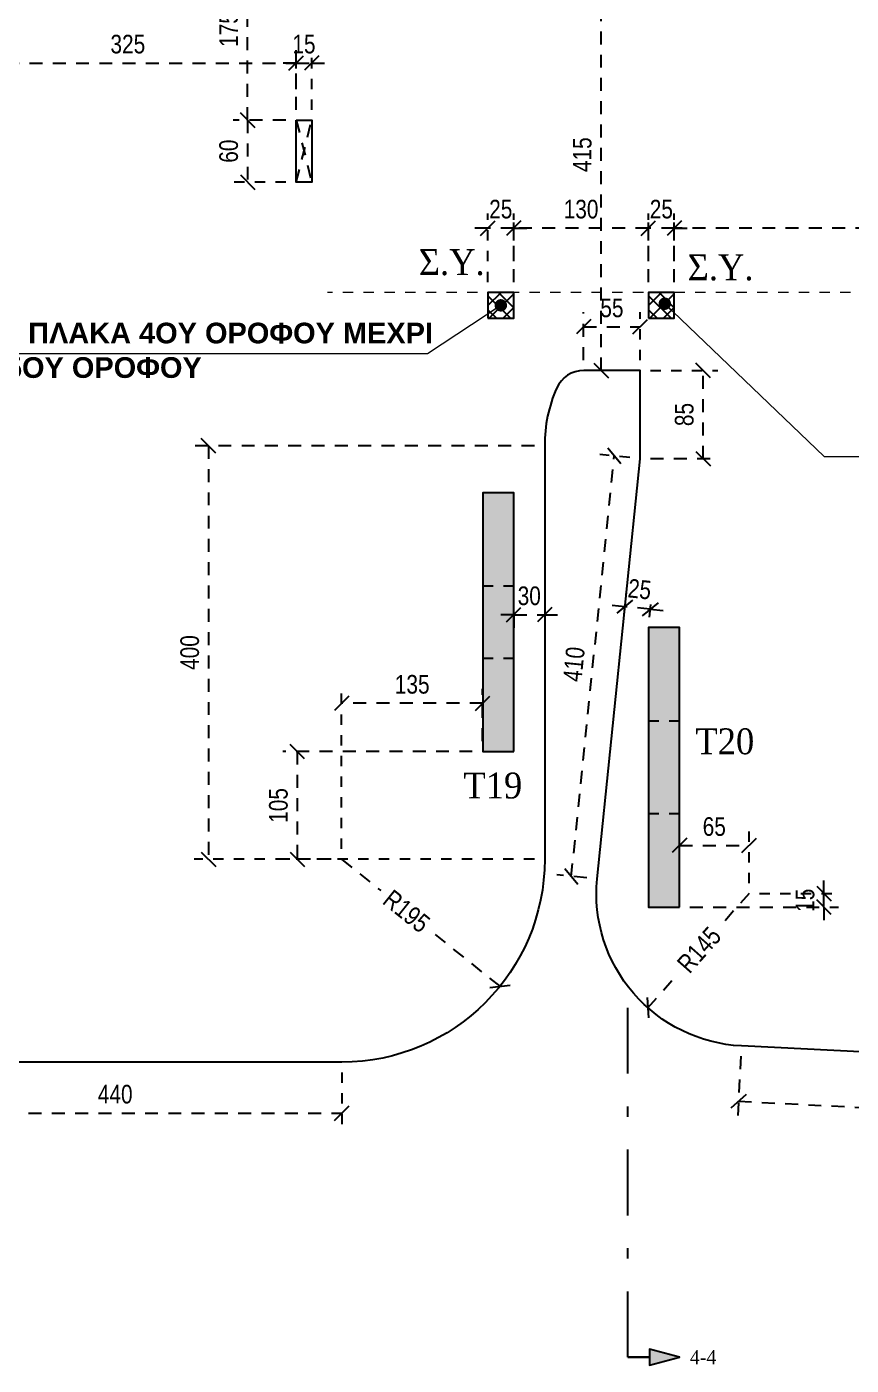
# Model space of a CAD drawing. Header units: millimetres. Extents: x -2171 to 1563, y -1758 to -1505.
# Drawn here: x 74.76 to 82.72, y -1616.16 to -1603.23 of the extents above; entities that cross this region are included whole.
import ezdxf
from ezdxf.enums import TextEntityAlignment as Align

# ---------------------------------------------------------------- set-up
doc = ezdxf.new("R2010")
doc.units = ezdxf.units.MM
doc.header["$PDMODE"] = 32
for name, pattern in [('DASHDOT', [25.4, 12.7, -6.35, 0, -6.35]), ('DASHED2', [0.375, 0.25, -0.125]), ('DOT', [0.025, 0, -0.025]), ('HIDDEN', [0.375, 0.25, -0.125]), ('HIDDEN2', [0.1875, 0.125, -0.0625])]:
    doc.linetypes.add(name, pattern=pattern)
doc.layers.get('Defpoints').update_dxf_attribs({"color": 6})
for name, color, linetype in [('-S_TEXT', 3, 'Continuous'), ('AM_5', 7, 'Continuous'), ('DIASTASEIS', 7, 'Continuous'), ('Fill_Col', 7, 'Continuous'), ('Fill_Col_1', 8, 'Continuous'), ('Geo_Col', 7, 'Continuous'), ('Geo_Lines', 7, 'Continuous'), ('Sect_Line_Symbol', 7, 'Continuous'), ('SY', 94, 'Continuous'), ('Text_Col_-1', 7, 'Continuous'), ('Text_Col_1', 7, 'Continuous')]:
    doc.layers.add(name, color=color, linetype=linetype)
doc.layers.add('A-ANNO-DIMS', color=1, linetype='Continuous', lineweight=9)
doc.styles.add('1-100', font='arial.ttf', dxfattribs={"width": 0.8})
doc.styles.add('ag', font='arial.ttf', dxfattribs={"height": 0.25})
doc.styles.add('S1TmsNwRmn11_b_934_161', font='times.ttf', dxfattribs={"width": 0.933629, "height": 0.001087})
doc.styles.add('S1TmsNwRmn1359_b_934_161', font='times.ttf', dxfattribs={"width": 0.933629, "height": 0.135937})
doc.styles.get("Standard").update_dxf_attribs({"font": 'tahoma.ttf'})
doc.dimstyles.new('CHRISTOFOROS', dxfattribs={"dimscale": 0.2, "dimtxt": 0.25, "dimasz": 0.6, "dimexe": 0, "dimexo": 0, "dimgap": 0, "dimtad": 0, "dimdec": 0, "dimlfac": 100, "dimzin": 0, "dimdsep": 46, "dimtxsty": 'ag', "dimblk": 'ARCHTICK', "dimcen": 0, "dimclrd": 256, "dimclre": 256, "dimclrt": 1, "dimaunit": 1, "dimadec": 0, "dimazin": 0, "dimtfac": 1, "dimtdec": 0, "dimtofl": 0, "dimtmove": 0, "dimatfit": 3, "dimfxl": 1, "dimtolj": 1, "dimtzin": 0, "dimlwd": -1, "dimlwe": -1, "dimarcsym": 0})
doc.dimstyles.new('Copy of 1-100', dxfattribs={"dimtxt": 0.18, "dimasz": 0.14, "dimexe": 0.14, "dimexo": 0.1, "dimgap": 0.09, "dimtad": 1, "dimdec": 0, "dimlfac": 100, "dimrnd": 5, "dimzin": 5, "dimdsep": 46, "dimtxsty": '1-100', "dimblk": 'OBLIQUE', "dimcen": 0.09, "dimclrd": 1, "dimclre": 1, "dimclrt": 2, "dimadec": 0, "dimazin": 0, "dimtfac": 1, "dimtdec": 0, "dimtix": 1, "dimtmove": 2, "dimatfit": 3, "dimfxl": 5, "dimfxlon": 1, "dimtolj": 1, "dimtzin": 5, "dimarcsym": 0})

# ---------------------------------------------------------------- blocks, each defined once
blk = doc.blocks.new('_Oblique')
at = {"color": 0, "linetype": 'ByBlock', "lineweight": -2}
blk.add_line((-0.5, -0.5), (0.5, 0.5), dxfattribs=at)
blk = doc.blocks.new('*D292')
at = {"layer": 'A-ANNO-DIMS', "color": 1, "linetype": 'HIDDEN', "lineweight": -2, "ltscale": 0.5, "transparency": 16777216}
blk.add_line((74.109, -1603.78), (74.109, -1603.439), dxfattribs=at)
at = {"layer": 'A-ANNO-DIMS', "color": 1, "linetype": 'HIDDEN2', "lineweight": -2, "ltscale": 0.5, "transparency": 16777216}
blk.add_line((77.359, -1604.03), (77.359, -1603.439), dxfattribs=at)
at = {"layer": 'A-ANNO-DIMS', "color": 1, "linetype": 'DASHED2', "lineweight": -2, "ltscale": 0.5, "transparency": 16777216}
blk.add_line((74.109, -1603.579), (77.359, -1603.579), dxfattribs=at)
at = {"layer": 'Defpoints', "color": 0, "ltscale": 0.5, "transparency": 16777216}
for p in [(77.359, -1603.579), (74.109, -1603.88), (77.359, -1604.13)]:
    blk.add_point(p, dxfattribs=at)
at = {"layer": 'A-ANNO-DIMS', "color": 1, "lineweight": -2, "ltscale": 0.5, "transparency": 16777216, "xscale": 0.14, "yscale": 0.14, "zscale": 0.14, "rotation": 180}
blk.add_blockref('_Oblique', (74.109, -1603.579), dxfattribs=at)
at = {"layer": 'A-ANNO-DIMS', "color": 1, "lineweight": -2, "ltscale": 0.5, "transparency": 16777216, "xscale": 0.14, "yscale": 0.14, "zscale": 0.14}
blk.add_blockref('_Oblique', (77.359, -1603.579), dxfattribs=at)
at = {"layer": 'A-ANNO-DIMS', "color": 2, "ltscale": 0.5, "transparency": 16777216, "insert": (75.734, -1603.397), "char_height": 0.18, "attachment_point": 5, "style": '1-100'}
blk.add_mtext('\\A1;325', dxfattribs=at)
blk = doc.blocks.new('*D293')
at = {"layer": 'A-ANNO-DIMS', "color": 1, "linetype": 'HIDDEN', "lineweight": -2, "ltscale": 0.5, "transparency": 16777216}
blk.add_line((77.359, -1604.03), (77.359, -1603.439), dxfattribs=at)
at = {"layer": 'A-ANNO-DIMS', "color": 1, "linetype": 'HIDDEN2', "lineweight": -2, "ltscale": 0.5, "transparency": 16777216}
blk.add_line((77.509, -1604.03), (77.509, -1603.439), dxfattribs=at)
at = {"layer": 'A-ANNO-DIMS', "color": 1, "linetype": 'DASHED2', "lineweight": -2, "ltscale": 0.5, "transparency": 16777216}
for p, q in [((77.359, -1603.579), (77.219, -1603.579)), ((77.359, -1603.579), (77.509, -1603.579)), ((77.509, -1603.579), (77.649, -1603.579))]:
    blk.add_line(p, q, dxfattribs=at)
at = {"layer": 'Defpoints', "color": 0, "ltscale": 0.5, "transparency": 16777216}
for p in [(77.509, -1603.579), (77.359, -1604.13), (77.509, -1604.13)]:
    blk.add_point(p, dxfattribs=at)
at = {"layer": 'A-ANNO-DIMS', "color": 1, "lineweight": -2, "ltscale": 0.5, "transparency": 16777216, "xscale": 0.14, "yscale": 0.14, "zscale": 0.14}
blk.add_blockref('_Oblique', (77.359, -1603.579), dxfattribs=at)
at = {"layer": 'A-ANNO-DIMS', "color": 1, "lineweight": -2, "ltscale": 0.5, "transparency": 16777216, "xscale": 0.14, "yscale": 0.14, "zscale": 0.14, "rotation": 180}
blk.add_blockref('_Oblique', (77.509, -1603.579), dxfattribs=at)
at = {"layer": 'A-ANNO-DIMS', "color": 2, "ltscale": 0.5, "transparency": 16777216, "insert": (77.434, -1603.397), "char_height": 0.18, "attachment_point": 5, "style": '1-100'}
blk.add_mtext('\\A1;15', dxfattribs=at)
blk = doc.blocks.new('*D286')
at = {"layer": 'A-ANNO-DIMS', "color": 1, "linetype": 'HIDDEN2', "lineweight": -2, "ltscale": 0.5, "transparency": 16777216}
blk.add_line((77.259, -1602.38), (76.75, -1602.38), dxfattribs=at)
at = {"layer": 'A-ANNO-DIMS', "color": 1, "linetype": 'DASHED2', "lineweight": -2, "ltscale": 0.5, "transparency": 16777216}
blk.add_line((76.89, -1604.13), (76.89, -1602.38), dxfattribs=at)
at = {"layer": 'A-ANNO-DIMS', "color": 1, "linetype": 'HIDDEN', "lineweight": -2, "ltscale": 0.5, "transparency": 16777216}
blk.add_line((77.259, -1604.13), (76.75, -1604.13), dxfattribs=at)
at = {"layer": 'Defpoints', "color": 0, "ltscale": 0.5, "transparency": 16777216}
for p in [(76.89, -1602.38), (77.359, -1602.38), (77.359, -1604.13)]:
    blk.add_point(p, dxfattribs=at)
at = {"layer": 'A-ANNO-DIMS', "color": 1, "lineweight": -2, "ltscale": 0.5, "transparency": 16777216, "xscale": 0.14, "yscale": 0.14, "zscale": 0.14}
for p, rotation in [((76.89, -1602.38), 90), ((76.89, -1604.13), 270)]:
    blk.add_blockref('_Oblique', p, dxfattribs=dict(at, rotation=rotation))
at = {"layer": 'A-ANNO-DIMS', "color": 2, "ltscale": 0.5, "transparency": 16777216, "insert": (76.708, -1603.255), "char_height": 0.18, "attachment_point": 5, "rotation": 90, "style": '1-100'}
blk.add_mtext('\\A1;175', dxfattribs=at)
blk = doc.blocks.new('*D294')
at = {"layer": 'A-ANNO-DIMS', "color": 1, "linetype": 'HIDDEN', "lineweight": -2, "ltscale": 0.5, "transparency": 16777216}
blk.add_line((77.259, -1604.13), (76.75, -1604.13), dxfattribs=at)
at = {"layer": 'A-ANNO-DIMS', "color": 1, "linetype": 'DASHED2', "lineweight": -2, "ltscale": 0.5, "transparency": 16777216}
blk.add_line((76.89, -1604.13), (76.89, -1604.73), dxfattribs=at)
at = {"layer": 'A-ANNO-DIMS', "color": 1, "linetype": 'HIDDEN2', "lineweight": -2, "ltscale": 0.5, "transparency": 16777216}
blk.add_line((77.259, -1604.73), (76.75, -1604.73), dxfattribs=at)
at = {"layer": 'Defpoints', "color": 0, "ltscale": 0.5, "transparency": 16777216}
for p in [(77.359, -1604.13), (76.89, -1604.73), (77.359, -1604.73)]:
    blk.add_point(p, dxfattribs=at)
at = {"layer": 'A-ANNO-DIMS', "color": 1, "lineweight": -2, "ltscale": 0.5, "transparency": 16777216, "xscale": 0.14, "yscale": 0.14, "zscale": 0.14}
for p, rotation in [((76.89, -1604.13), 90), ((76.89, -1604.73), 270)]:
    blk.add_blockref('_Oblique', p, dxfattribs=dict(at, rotation=rotation))
at = {"layer": 'A-ANNO-DIMS', "color": 2, "ltscale": 0.5, "transparency": 16777216, "insert": (76.708, -1604.43), "char_height": 0.18, "attachment_point": 5, "rotation": 90, "style": '1-100'}
blk.add_mtext('\\A1;60', dxfattribs=at)
blk = doc.blocks.new('*D664')
at = {"layer": 'Defpoints', "color": 0, "ltscale": 0.5, "transparency": 16777216}
for p in [(77.798, -1611.27), (79.327, -1612.497)]:
    blk.add_point(p, dxfattribs=at)
at = {"layer": 'DIASTASEIS', "color": 1, "linetype": 'DASHED2', "lineweight": -2, "ltscale": 0.5, "transparency": 16777216}
for p, q in [((77.798, -1611.27), (78.175, -1611.573)), ((79.327, -1612.497), (78.672, -1611.971))]:
    blk.add_line(p, q, dxfattribs=at)
at = {"layer": 'DIASTASEIS', "color": 1, "lineweight": -2, "ltscale": 0.5, "transparency": 16777216, "xscale": 0.14, "yscale": 0.14, "zscale": 0.14, "rotation": 321.2520783117799}
blk.add_blockref('_Oblique', (79.327, -1612.497), dxfattribs=at)
at = {"layer": 'DIASTASEIS', "color": 2, "ltscale": 0.5, "transparency": 16777216, "insert": (78.424, -1611.772), "char_height": 0.18, "attachment_point": 5, "rotation": 321.2521, "style": '1-100'}
blk.add_mtext('\\A1;R195', dxfattribs=at)
blk = doc.blocks.new('*D665')
at = {"layer": 'Defpoints', "color": 0, "ltscale": 0.5, "transparency": 16777216}
for p in [(81.731, -1611.601), (80.754, -1612.704)]:
    blk.add_point(p, dxfattribs=at)
at = {"layer": 'DIASTASEIS', "color": 1, "linetype": 'DASHED2', "lineweight": -2, "ltscale": 0.5, "transparency": 16777216}
for p, q in [((81.731, -1611.601), (81.46, -1611.907)), ((80.754, -1612.704), (81.038, -1612.384))]:
    blk.add_line(p, q, dxfattribs=at)
at = {"layer": 'DIASTASEIS', "color": 1, "lineweight": -2, "ltscale": 0.5, "transparency": 16777216, "xscale": 0.14, "yscale": 0.14, "zscale": 0.14, "rotation": 228.4718852250374}
blk.add_blockref('_Oblique', (80.754, -1612.704), dxfattribs=at)
at = {"layer": 'DIASTASEIS', "color": 2, "ltscale": 0.5, "transparency": 16777216, "insert": (81.249, -1612.145), "char_height": 0.18, "attachment_point": 5, "rotation": 48.4719, "style": '1-100'}
blk.add_mtext('\\A1;R145', dxfattribs=at)
blk = doc.blocks.new('*D672')
at = {"layer": 'Defpoints', "color": 0, "ltscale": 0.5, "transparency": 16777216}
for p in [(73.425, -1613.23), (77.8, -1613.23), (77.8, -1613.722)]:
    blk.add_point(p, dxfattribs=at)
at = {"layer": 'DIASTASEIS', "color": 1, "linetype": 'HIDDEN', "lineweight": -2, "ltscale": 0.5, "transparency": 16777216}
blk.add_line((73.425, -1613.33), (73.425, -1613.862), dxfattribs=at)
at = {"layer": 'DIASTASEIS', "color": 1, "linetype": 'HIDDEN2', "lineweight": -2, "ltscale": 0.5, "transparency": 16777216}
blk.add_line((77.8, -1613.33), (77.8, -1613.862), dxfattribs=at)
at = {"layer": 'DIASTASEIS', "color": 1, "linetype": 'DASHED2', "lineweight": -2, "ltscale": 0.5, "transparency": 16777216}
blk.add_line((73.425, -1613.722), (77.8, -1613.722), dxfattribs=at)
at = {"layer": 'DIASTASEIS', "color": 1, "lineweight": -2, "ltscale": 0.5, "transparency": 16777216, "xscale": 0.14, "yscale": 0.14, "zscale": 0.14}
for p, rotation in [((73.425, -1613.722), 180.0022952248399), ((77.8, -1613.722), 0.002295224839851371)]:
    blk.add_blockref('_Oblique', p, dxfattribs=dict(at, rotation=rotation))
at = {"layer": 'DIASTASEIS', "color": 2, "ltscale": 0.5, "transparency": 16777216, "insert": (75.612, -1613.54), "char_height": 0.18, "attachment_point": 5, "rotation": 0.0023, "style": '1-100'}
blk.add_mtext('\\A1;440', dxfattribs=at)
blk = doc.blocks.new('*D673')
at = {"layer": 'Defpoints', "color": 0, "ltscale": 0.5, "transparency": 16777216}
for p in [(81.656, -1613.073), (91.4, -1613.565), (91.373, -1614.099)]:
    blk.add_point(p, dxfattribs=at)
at = {"layer": 'DIASTASEIS', "color": 1, "linetype": 'HIDDEN', "lineweight": -2, "ltscale": 0.5, "transparency": 16777216}
blk.add_line((81.651, -1613.173), (81.622, -1613.746), dxfattribs=at)
at = {"layer": 'DIASTASEIS', "color": 1, "linetype": 'DASHED2', "lineweight": -2, "ltscale": 0.5, "transparency": 16777216}
blk.add_line((81.629, -1613.607), (91.373, -1614.099), dxfattribs=at)
at = {"layer": 'DIASTASEIS', "color": 1, "linetype": 'HIDDEN2', "lineweight": -2, "ltscale": 0.5, "transparency": 16777216}
blk.add_line((91.395, -1613.665), (91.366, -1614.239), dxfattribs=at)
at = {"layer": 'DIASTASEIS', "color": 1, "lineweight": -2, "ltscale": 0.5, "transparency": 16777216, "xscale": 0.14, "yscale": 0.14, "zscale": 0.14}
for p, rotation in [((81.629, -1613.607), 177.1075869224577), ((91.373, -1614.099), 357.1075869224577)]:
    blk.add_blockref('_Oblique', p, dxfattribs=dict(at, rotation=rotation))
at = {"layer": 'DIASTASEIS', "color": 2, "ltscale": 0.5, "transparency": 16777216, "insert": (86.51, -1613.671), "char_height": 0.18, "attachment_point": 5, "rotation": 357.1076, "style": '1-100'}
blk.add_mtext('\\A1;975', dxfattribs=at)
blk = doc.blocks.new('*D688')
at = {"layer": 'Defpoints', "color": 0, "ltscale": 0.5, "transparency": 16777216}
for p in [(81.731, -1611.136), (81.731, -1611.601), (81.059, -1611.732)]:
    blk.add_point(p, dxfattribs=at)
at = {"layer": 'DIASTASEIS', "color": 1, "linetype": 'HIDDEN', "lineweight": -2, "ltscale": 0.5, "transparency": 16777216}
blk.add_line((81.059, -1611.632), (81.059, -1610.996), dxfattribs=at)
at = {"layer": 'DIASTASEIS', "color": 1, "linetype": 'HIDDEN2', "lineweight": -2, "ltscale": 0.5, "transparency": 16777216}
blk.add_line((81.731, -1611.501), (81.731, -1610.996), dxfattribs=at)
at = {"layer": 'DIASTASEIS', "color": 1, "linetype": 'DASHED2', "lineweight": -2, "ltscale": 0.5, "transparency": 16777216}
blk.add_line((81.059, -1611.136), (81.731, -1611.136), dxfattribs=at)
at = {"layer": 'DIASTASEIS', "color": 1, "lineweight": -2, "ltscale": 0.5, "transparency": 16777216, "xscale": 0.14, "yscale": 0.14, "zscale": 0.14, "rotation": 180}
blk.add_blockref('_Oblique', (81.059, -1611.136), dxfattribs=at)
at = {"layer": 'DIASTASEIS', "color": 1, "lineweight": -2, "ltscale": 0.5, "transparency": 16777216, "xscale": 0.14, "yscale": 0.14, "zscale": 0.14}
blk.add_blockref('_Oblique', (81.731, -1611.136), dxfattribs=at)
at = {"layer": 'DIASTASEIS', "color": 2, "ltscale": 0.5, "transparency": 16777216, "insert": (81.395, -1610.955), "char_height": 0.18, "attachment_point": 5, "style": '1-100'}
blk.add_mtext('\\A1;65', dxfattribs=at)
blk = doc.blocks.new('*D689')
at = {"layer": 'Defpoints', "color": 0, "ltscale": 0.5, "transparency": 16777216}
for p in [(81.731, -1611.601), (82.454, -1611.601), (81.059, -1611.732)]:
    blk.add_point(p, dxfattribs=at)
at = {"layer": 'DIASTASEIS', "color": 1, "linetype": 'DASHED2', "lineweight": -2, "ltscale": 0.5, "transparency": 16777216}
for p, q in [((82.454, -1611.601), (82.454, -1611.461)), ((82.454, -1611.732), (82.454, -1611.601)), ((82.454, -1611.732), (82.454, -1611.872))]:
    blk.add_line(p, q, dxfattribs=at)
at = {"layer": 'DIASTASEIS', "color": 1, "linetype": 'HIDDEN2', "lineweight": -2, "ltscale": 0.5, "transparency": 16777216}
blk.add_line((81.831, -1611.601), (82.594, -1611.601), dxfattribs=at)
at = {"layer": 'DIASTASEIS', "color": 1, "linetype": 'HIDDEN', "lineweight": -2, "ltscale": 0.5, "transparency": 16777216}
blk.add_line((81.159, -1611.732), (82.594, -1611.732), dxfattribs=at)
at = {"layer": 'DIASTASEIS', "color": 1, "lineweight": -2, "ltscale": 0.5, "transparency": 16777216, "xscale": 0.14, "yscale": 0.14, "zscale": 0.14}
for p, rotation in [((82.454, -1611.601), 270), ((82.454, -1611.732), 90)]:
    blk.add_blockref('_Oblique', p, dxfattribs=dict(at, rotation=rotation))
at = {"layer": 'DIASTASEIS', "color": 2, "ltscale": 0.5, "transparency": 16777216, "insert": (82.272, -1611.666), "char_height": 0.18, "attachment_point": 5, "rotation": 90, "style": '1-100'}
blk.add_mtext('\\A1;15', dxfattribs=at)
blk = doc.blocks.new('*D690')
at = {"layer": 'Defpoints', "color": 0, "ltscale": 0.5, "transparency": 16777216}
for p in [(77.798, -1609.763), (79.159, -1610.23), (77.798, -1611.27)]:
    blk.add_point(p, dxfattribs=at)
at = {"layer": 'DIASTASEIS', "color": 1, "linetype": 'HIDDEN2', "lineweight": -2, "ltscale": 0.5, "transparency": 16777216}
blk.add_line((77.798, -1611.17), (77.798, -1609.623), dxfattribs=at)
at = {"layer": 'DIASTASEIS', "color": 1, "linetype": 'HIDDEN', "lineweight": -2, "ltscale": 0.5, "transparency": 16777216}
blk.add_line((79.159, -1610.13), (79.159, -1609.623), dxfattribs=at)
at = {"layer": 'DIASTASEIS', "color": 1, "linetype": 'DASHED2', "lineweight": -2, "ltscale": 0.5, "transparency": 16777216}
blk.add_line((79.159, -1609.763), (77.798, -1609.763), dxfattribs=at)
at = {"layer": 'DIASTASEIS', "color": 1, "lineweight": -2, "ltscale": 0.5, "transparency": 16777216, "xscale": 0.14, "yscale": 0.14, "zscale": 0.14, "rotation": 180}
blk.add_blockref('_Oblique', (77.798, -1609.763), dxfattribs=at)
at = {"layer": 'DIASTASEIS', "color": 1, "lineweight": -2, "ltscale": 0.5, "transparency": 16777216, "xscale": 0.14, "yscale": 0.14, "zscale": 0.14}
blk.add_blockref('_Oblique', (79.159, -1609.763), dxfattribs=at)
at = {"layer": 'DIASTASEIS', "color": 2, "ltscale": 0.5, "transparency": 16777216, "insert": (78.479, -1609.581), "char_height": 0.18, "attachment_point": 5, "style": '1-100'}
blk.add_mtext('\\A1;135', dxfattribs=at)
blk = doc.blocks.new('*D691')
at = {"layer": 'Defpoints', "color": 0, "ltscale": 0.5, "transparency": 16777216}
for p in [(79.159, -1610.23), (77.37, -1611.27), (77.798, -1611.27)]:
    blk.add_point(p, dxfattribs=at)
at = {"layer": 'DIASTASEIS', "color": 1, "linetype": 'HIDDEN', "lineweight": -2, "ltscale": 0.5, "transparency": 16777216}
blk.add_line((79.059, -1610.23), (77.23, -1610.23), dxfattribs=at)
at = {"layer": 'DIASTASEIS', "color": 1, "linetype": 'DASHED2', "lineweight": -2, "ltscale": 0.5, "transparency": 16777216}
blk.add_line((77.37, -1610.23), (77.37, -1611.27), dxfattribs=at)
at = {"layer": 'DIASTASEIS', "color": 1, "linetype": 'HIDDEN2', "lineweight": -2, "ltscale": 0.5, "transparency": 16777216}
blk.add_line((77.698, -1611.27), (77.23, -1611.27), dxfattribs=at)
at = {"layer": 'DIASTASEIS', "color": 1, "lineweight": -2, "ltscale": 0.5, "transparency": 16777216, "xscale": 0.14, "yscale": 0.14, "zscale": 0.14}
for p, rotation in [((77.37, -1610.23), 90), ((77.37, -1611.27), 270)]:
    blk.add_blockref('_Oblique', p, dxfattribs=dict(at, rotation=rotation))
at = {"layer": 'DIASTASEIS', "color": 2, "ltscale": 0.5, "transparency": 16777216, "insert": (77.188, -1610.75), "char_height": 0.18, "attachment_point": 5, "rotation": 90, "style": '1-100'}
blk.add_mtext('\\A1;105', dxfattribs=at)
blk = doc.blocks.new('*D710')
at = {"layer": 'Defpoints', "color": 0, "ltscale": 0.5, "transparency": 16777216}
for p in [(79.459, -1608.885), (79.758, -1608.885), (79.758, -1608.908)]:
    blk.add_point(p, dxfattribs=at)
at = {"layer": 'DIASTASEIS', "color": 1, "linetype": 'DASHED2', "lineweight": -2, "ltscale": 0.5, "transparency": 16777216}
for p, q in [((79.459, -1608.908), (79.319, -1608.908)), ((79.459, -1608.908), (79.758, -1608.908)), ((79.758, -1608.908), (79.898, -1608.908))]:
    blk.add_line(p, q, dxfattribs=at)
at = {"layer": 'DIASTASEIS', "color": 1, "linetype": 'HIDDEN', "lineweight": -2, "ltscale": 0.5, "transparency": 16777216}
blk.add_line((79.459, -1608.908), (79.459, -1609.048), dxfattribs=at)
at = {"layer": 'DIASTASEIS', "color": 1, "linetype": 'HIDDEN2', "lineweight": -2, "ltscale": 0.5, "transparency": 16777216}
blk.add_line((79.758, -1608.908), (79.758, -1609.048), dxfattribs=at)
at = {"layer": 'DIASTASEIS', "color": 1, "lineweight": -2, "ltscale": 0.5, "transparency": 16777216, "xscale": 0.14, "yscale": 0.14, "zscale": 0.14}
blk.add_blockref('_Oblique', (79.459, -1608.908), dxfattribs=at)
at = {"layer": 'DIASTASEIS', "color": 1, "lineweight": -2, "ltscale": 0.5, "transparency": 16777216, "xscale": 0.14, "yscale": 0.14, "zscale": 0.14, "rotation": 180}
blk.add_blockref('_Oblique', (79.758, -1608.908), dxfattribs=at)
at = {"layer": 'DIASTASEIS', "color": 2, "ltscale": 0.5, "transparency": 16777216, "insert": (79.609, -1608.726), "char_height": 0.18, "attachment_point": 5, "style": '1-100'}
blk.add_mtext('\\A1;30', dxfattribs=at)
blk = doc.blocks.new('*D711')
at = {"layer": 'Defpoints', "color": 0, "ltscale": 0.5, "transparency": 16777216}
for p in [(80.533, -1608.83), (80.515, -1609.007), (80.759, -1609.032)]:
    blk.add_point(p, dxfattribs=at)
at = {"layer": 'DIASTASEIS', "color": 1, "linetype": 'HIDDEN2', "lineweight": -2, "ltscale": 0.5, "transparency": 16777216}
blk.add_line((80.525, -1608.907), (80.547, -1608.691), dxfattribs=at)
at = {"layer": 'DIASTASEIS', "color": 1, "linetype": 'HIDDEN', "lineweight": -2, "ltscale": 0.5, "transparency": 16777216}
blk.add_line((80.769, -1608.932), (80.792, -1608.716), dxfattribs=at)
at = {"layer": 'DIASTASEIS', "color": 1, "linetype": 'DASHED2', "lineweight": -2, "ltscale": 0.5, "transparency": 16777216}
for p, q in [((80.533, -1608.83), (80.394, -1608.816)), ((80.777, -1608.855), (80.533, -1608.83)), ((80.777, -1608.855), (80.917, -1608.87))]:
    blk.add_line(p, q, dxfattribs=at)
at = {"layer": 'DIASTASEIS', "color": 1, "lineweight": -2, "ltscale": 0.5, "transparency": 16777216, "xscale": 0.14, "yscale": 0.14, "zscale": 0.14}
for p, rotation in [((80.533, -1608.83), 354.1568265141642), ((80.777, -1608.855), 174.1568265141642)]:
    blk.add_blockref('_Oblique', p, dxfattribs=dict(at, rotation=rotation))
at = {"layer": 'DIASTASEIS', "color": 2, "ltscale": 0.5, "transparency": 16777216, "insert": (80.674, -1608.662), "char_height": 0.18, "attachment_point": 5, "rotation": 354.1568, "style": '1-100'}
blk.add_mtext('\\A1;25', dxfattribs=at)
blk = doc.blocks.new('*D712')
at = {"layer": 'Defpoints', "color": 0, "ltscale": 0.5, "transparency": 16777216}
for p in [(80.43, -1607.375), (80.679, -1607.4), (80.264, -1611.461)]:
    blk.add_point(p, dxfattribs=at)
at = {"layer": 'DIASTASEIS', "color": 1, "linetype": 'DASHED2', "lineweight": -2, "ltscale": 0.5, "transparency": 16777216}
blk.add_line((80.015, -1611.435), (80.43, -1607.375), dxfattribs=at)
at = {"layer": 'DIASTASEIS', "color": 1, "linetype": 'HIDDEN2', "lineweight": -2, "ltscale": 0.5, "transparency": 16777216}
blk.add_line((80.58, -1607.39), (80.291, -1607.361), dxfattribs=at)
at = {"layer": 'DIASTASEIS', "color": 1, "linetype": 'HIDDEN', "lineweight": -2, "ltscale": 0.5, "transparency": 16777216}
blk.add_line((80.164, -1611.45), (79.875, -1611.421), dxfattribs=at)
at = {"layer": 'DIASTASEIS', "color": 1, "lineweight": -2, "ltscale": 0.5, "transparency": 16777216, "xscale": 0.14, "yscale": 0.14, "zscale": 0.14}
for p, rotation in [((80.43, -1607.375), 84.15682651416702), ((80.015, -1611.435), 264.156826514167)]:
    blk.add_blockref('_Oblique', p, dxfattribs=dict(at, rotation=rotation))
at = {"layer": 'DIASTASEIS', "color": 2, "ltscale": 0.5, "transparency": 16777216, "insert": (80.041, -1609.386), "char_height": 0.18, "attachment_point": 5, "rotation": 84.1568, "style": '1-100'}
blk.add_mtext('\\A1;410', dxfattribs=at)
blk = doc.blocks.new('*D713')
at = {"layer": 'Defpoints', "color": 0, "ltscale": 0.5, "transparency": 16777216}
for p in [(80.679, -1606.548), (81.288, -1606.548), (80.679, -1607.4)]:
    blk.add_point(p, dxfattribs=at)
at = {"layer": 'DIASTASEIS', "color": 1, "linetype": 'HIDDEN2', "lineweight": -2, "ltscale": 0.5, "transparency": 16777216}
blk.add_line((80.779, -1606.548), (81.428, -1606.548), dxfattribs=at)
at = {"layer": 'DIASTASEIS', "color": 1, "linetype": 'DASHED2', "lineweight": -2, "ltscale": 0.5, "transparency": 16777216}
blk.add_line((81.288, -1607.4), (81.288, -1606.548), dxfattribs=at)
at = {"layer": 'DIASTASEIS', "color": 1, "linetype": 'HIDDEN', "lineweight": -2, "ltscale": 0.5, "transparency": 16777216}
blk.add_line((80.779, -1607.4), (81.428, -1607.4), dxfattribs=at)
at = {"layer": 'DIASTASEIS', "color": 1, "lineweight": -2, "ltscale": 0.5, "transparency": 16777216, "xscale": 0.14, "yscale": 0.14, "zscale": 0.14}
for p, rotation in [((81.288, -1606.548), 90), ((81.288, -1607.4), 270)]:
    blk.add_blockref('_Oblique', p, dxfattribs=dict(at, rotation=rotation))
at = {"layer": 'DIASTASEIS', "color": 2, "ltscale": 0.5, "transparency": 16777216, "insert": (81.106, -1606.974), "char_height": 0.18, "attachment_point": 5, "rotation": 90, "style": '1-100'}
blk.add_mtext('\\A1;85', dxfattribs=at)
blk = doc.blocks.new('*D714')
at = {"layer": 'Defpoints', "color": 0, "ltscale": 0.5, "transparency": 16777216}
for p in [(80.679, -1606.126), (80.134, -1606.548), (80.679, -1606.548)]:
    blk.add_point(p, dxfattribs=at)
at = {"layer": 'DIASTASEIS', "color": 1, "linetype": 'HIDDEN', "lineweight": -2, "ltscale": 0.5, "transparency": 16777216}
blk.add_line((80.134, -1606.448), (80.134, -1605.986), dxfattribs=at)
at = {"layer": 'DIASTASEIS', "color": 1, "linetype": 'HIDDEN2', "lineweight": -2, "ltscale": 0.5, "transparency": 16777216}
blk.add_line((80.679, -1606.448), (80.679, -1605.986), dxfattribs=at)
at = {"layer": 'DIASTASEIS', "color": 1, "linetype": 'DASHED2', "lineweight": -2, "ltscale": 0.5, "transparency": 16777216}
blk.add_line((80.134, -1606.126), (80.679, -1606.126), dxfattribs=at)
at = {"layer": 'DIASTASEIS', "color": 1, "lineweight": -2, "ltscale": 0.5, "transparency": 16777216, "xscale": 0.14, "yscale": 0.14, "zscale": 0.14, "rotation": 180}
blk.add_blockref('_Oblique', (80.134, -1606.126), dxfattribs=at)
at = {"layer": 'DIASTASEIS', "color": 1, "lineweight": -2, "ltscale": 0.5, "transparency": 16777216, "xscale": 0.14, "yscale": 0.14, "zscale": 0.14}
blk.add_blockref('_Oblique', (80.679, -1606.126), dxfattribs=at)
at = {"layer": 'DIASTASEIS', "color": 2, "ltscale": 0.5, "transparency": 16777216, "insert": (80.407, -1605.945), "char_height": 0.18, "attachment_point": 5, "style": '1-100'}
blk.add_mtext('\\A1;55', dxfattribs=at)
blk = doc.blocks.new('*D715')
at = {"layer": 'Defpoints', "color": 0, "ltscale": 0.5, "transparency": 16777216}
for p in [(79.758, -1607.276), (76.513, -1611.27), (79.758, -1611.27)]:
    blk.add_point(p, dxfattribs=at)
at = {"layer": 'DIASTASEIS', "color": 1, "linetype": 'HIDDEN', "lineweight": -2, "ltscale": 0.5, "transparency": 16777216}
blk.add_line((79.658, -1607.276), (76.373, -1607.276), dxfattribs=at)
at = {"layer": 'DIASTASEIS', "color": 1, "linetype": 'DASHED2', "lineweight": -2, "ltscale": 0.5, "transparency": 16777216}
blk.add_line((76.513, -1607.276), (76.513, -1611.27), dxfattribs=at)
at = {"layer": 'DIASTASEIS', "color": 1, "linetype": 'HIDDEN2', "lineweight": -2, "ltscale": 0.5, "transparency": 16777216}
blk.add_line((79.658, -1611.27), (76.373, -1611.27), dxfattribs=at)
at = {"layer": 'DIASTASEIS', "color": 1, "lineweight": -2, "ltscale": 0.5, "transparency": 16777216, "xscale": 0.14, "yscale": 0.14, "zscale": 0.14}
for p, rotation in [((76.513, -1607.276), 90), ((76.513, -1611.27), 270)]:
    blk.add_blockref('_Oblique', p, dxfattribs=dict(at, rotation=rotation))
at = {"layer": 'DIASTASEIS', "color": 2, "ltscale": 0.5, "transparency": 16777216, "insert": (76.332, -1609.273), "char_height": 0.18, "attachment_point": 5, "rotation": 90, "style": '1-100'}
blk.add_mtext('\\A1;400', dxfattribs=at)
blk = doc.blocks.new('*D723')
at = {"layer": 'Defpoints', "color": 0, "ltscale": 0.5, "transparency": 16777216}
for p in [(80.303, -1602.38), (80.407, -1602.38), (80.407, -1606.548)]:
    blk.add_point(p, dxfattribs=at)
at = {"layer": 'DIASTASEIS', "color": 1, "linetype": 'HIDDEN2', "lineweight": -2, "ltscale": 0.5, "transparency": 16777216}
blk.add_line((80.307, -1602.38), (80.163, -1602.38), dxfattribs=at)
at = {"layer": 'DIASTASEIS', "color": 1, "linetype": 'DASHED2', "lineweight": -2, "ltscale": 0.5, "transparency": 16777216}
blk.add_line((80.303, -1606.548), (80.303, -1602.38), dxfattribs=at)
at = {"layer": 'DIASTASEIS', "color": 1, "linetype": 'HIDDEN', "lineweight": -2, "ltscale": 0.5, "transparency": 16777216}
blk.add_line((80.307, -1606.548), (80.163, -1606.548), dxfattribs=at)
at = {"layer": 'DIASTASEIS', "color": 1, "lineweight": -2, "ltscale": 0.5, "transparency": 16777216, "xscale": 0.14, "yscale": 0.14, "zscale": 0.14}
for p, rotation in [((80.303, -1602.38), 90), ((80.303, -1606.548), 270)]:
    blk.add_blockref('_Oblique', p, dxfattribs=dict(at, rotation=rotation))
at = {"layer": 'DIASTASEIS', "color": 2, "ltscale": 0.5, "transparency": 16777216, "insert": (80.121, -1604.464), "char_height": 0.18, "attachment_point": 5, "rotation": 90, "style": '1-100'}
blk.add_mtext('\\A1;415', dxfattribs=at)
blk = doc.blocks.new('_ArchTick')
at = {"color": 0, "linetype": 'ByBlock', "const_width": 0.15}
blk.add_lwpolyline([(-0.5, -0.5), (0.5, 0.5)], dxfattribs=at)
blk = doc.blocks.new('*D1506')
at = {"layer": 'AM_5', "color": 1, "linetype": 'HIDDEN2', "lineweight": -2, "ltscale": 0.5, "transparency": 16777216}
blk.add_line((81.009, -1605.694), (81.009, -1605.033), dxfattribs=at)
at = {"layer": 'AM_5', "color": 1, "linetype": 'HIDDEN', "lineweight": -2, "ltscale": 0.5, "transparency": 16777216}
blk.add_line((88.509, -1605.694), (88.509, -1605.033), dxfattribs=at)
at = {"layer": 'AM_5', "color": 1, "linetype": 'DASHED2', "lineweight": -2, "ltscale": 0.5, "transparency": 16777216}
blk.add_line((88.509, -1605.173), (81.009, -1605.173), dxfattribs=at)
at = {"layer": 'Defpoints', "color": 0, "ltscale": 0.5, "transparency": 16777216}
for p in [(81.009, -1605.173), (81.009, -1605.794), (88.509, -1605.794)]:
    blk.add_point(p, dxfattribs=at)
at = {"layer": 'AM_5', "color": 1, "lineweight": -2, "ltscale": 0.5, "transparency": 16777216, "xscale": 0.14, "yscale": 0.14, "zscale": 0.14, "rotation": 180}
blk.add_blockref('_Oblique', (81.009, -1605.173), dxfattribs=at)
at = {"layer": 'AM_5', "color": 1, "lineweight": -2, "ltscale": 0.5, "transparency": 16777216, "xscale": 0.14, "yscale": 0.14, "zscale": 0.14}
blk.add_blockref('_Oblique', (88.509, -1605.173), dxfattribs=at)
at = {"layer": 'AM_5', "color": 2, "ltscale": 0.5, "transparency": 16777216, "insert": (84.759, -1604.991), "char_height": 0.18, "attachment_point": 5, "style": '1-100'}
blk.add_mtext('\\A1;750', dxfattribs=at)
blk = doc.blocks.new('*D1503')
at = {"layer": 'AM_5', "color": 1, "linetype": 'HIDDEN2', "lineweight": -2, "ltscale": 0.5, "transparency": 16777216}
blk.add_line((80.759, -1605.694), (80.759, -1605.033), dxfattribs=at)
at = {"layer": 'AM_5', "color": 1, "linetype": 'HIDDEN', "lineweight": -2, "ltscale": 0.5, "transparency": 16777216}
blk.add_line((81.009, -1605.694), (81.009, -1605.033), dxfattribs=at)
at = {"layer": 'AM_5', "color": 1, "linetype": 'DASHED2', "lineweight": -2, "ltscale": 0.5, "transparency": 16777216}
for p, q in [((80.759, -1605.173), (80.619, -1605.173)), ((81.009, -1605.173), (80.759, -1605.173)), ((81.009, -1605.173), (81.149, -1605.173))]:
    blk.add_line(p, q, dxfattribs=at)
at = {"layer": 'Defpoints', "color": 0, "ltscale": 0.5, "transparency": 16777216}
for p in [(80.759, -1605.173), (80.759, -1605.794), (81.009, -1605.794)]:
    blk.add_point(p, dxfattribs=at)
at = {"layer": 'AM_5', "color": 1, "lineweight": -2, "ltscale": 0.5, "transparency": 16777216, "xscale": 0.14, "yscale": 0.14, "zscale": 0.14}
blk.add_blockref('_Oblique', (80.759, -1605.173), dxfattribs=at)
at = {"layer": 'AM_5', "color": 1, "lineweight": -2, "ltscale": 0.5, "transparency": 16777216, "xscale": 0.14, "yscale": 0.14, "zscale": 0.14, "rotation": 180}
blk.add_blockref('_Oblique', (81.009, -1605.173), dxfattribs=at)
at = {"layer": 'AM_5', "color": 2, "ltscale": 0.5, "transparency": 16777216, "insert": (80.884, -1604.991), "char_height": 0.18, "attachment_point": 5, "style": '1-100'}
blk.add_mtext('\\A1;25', dxfattribs=at)
blk = doc.blocks.new('*D1504')
at = {"layer": 'AM_5', "color": 1, "linetype": 'HIDDEN2', "lineweight": -2, "ltscale": 0.5, "transparency": 16777216}
blk.add_line((79.459, -1605.694), (79.459, -1605.033), dxfattribs=at)
at = {"layer": 'AM_5', "color": 1, "linetype": 'HIDDEN', "lineweight": -2, "ltscale": 0.5, "transparency": 16777216}
blk.add_line((80.759, -1605.694), (80.759, -1605.033), dxfattribs=at)
at = {"layer": 'AM_5', "color": 1, "linetype": 'DASHED2', "lineweight": -2, "ltscale": 0.5, "transparency": 16777216}
blk.add_line((80.759, -1605.173), (79.459, -1605.173), dxfattribs=at)
at = {"layer": 'Defpoints', "color": 0, "ltscale": 0.5, "transparency": 16777216}
for p in [(79.459, -1605.173), (79.459, -1605.794), (80.759, -1605.794)]:
    blk.add_point(p, dxfattribs=at)
at = {"layer": 'AM_5', "color": 1, "lineweight": -2, "ltscale": 0.5, "transparency": 16777216, "xscale": 0.14, "yscale": 0.14, "zscale": 0.14, "rotation": 180}
blk.add_blockref('_Oblique', (79.459, -1605.173), dxfattribs=at)
at = {"layer": 'AM_5', "color": 1, "lineweight": -2, "ltscale": 0.5, "transparency": 16777216, "xscale": 0.14, "yscale": 0.14, "zscale": 0.14}
blk.add_blockref('_Oblique', (80.759, -1605.173), dxfattribs=at)
at = {"layer": 'AM_5', "color": 2, "ltscale": 0.5, "transparency": 16777216, "insert": (80.109, -1604.991), "char_height": 0.18, "attachment_point": 5, "style": '1-100'}
blk.add_mtext('\\A1;130', dxfattribs=at)
blk = doc.blocks.new('*D1507')
at = {"layer": 'AM_5', "color": 1, "linetype": 'HIDDEN2', "lineweight": -2, "ltscale": 0.5, "transparency": 16777216}
blk.add_line((79.209, -1605.694), (79.209, -1605.033), dxfattribs=at)
at = {"layer": 'AM_5', "color": 1, "linetype": 'HIDDEN', "lineweight": -2, "ltscale": 0.5, "transparency": 16777216}
blk.add_line((79.459, -1605.694), (79.459, -1605.033), dxfattribs=at)
at = {"layer": 'AM_5', "color": 1, "linetype": 'DASHED2', "lineweight": -2, "ltscale": 0.5, "transparency": 16777216}
for p, q in [((79.209, -1605.173), (79.069, -1605.173)), ((79.459, -1605.173), (79.209, -1605.173)), ((79.459, -1605.173), (79.599, -1605.173))]:
    blk.add_line(p, q, dxfattribs=at)
at = {"layer": 'Defpoints', "color": 0, "ltscale": 0.5, "transparency": 16777216}
for p in [(79.209, -1605.173), (79.209, -1605.794), (79.459, -1605.794)]:
    blk.add_point(p, dxfattribs=at)
at = {"layer": 'AM_5', "color": 1, "lineweight": -2, "ltscale": 0.5, "transparency": 16777216, "xscale": 0.14, "yscale": 0.14, "zscale": 0.14}
blk.add_blockref('_Oblique', (79.209, -1605.173), dxfattribs=at)
at = {"layer": 'AM_5', "color": 1, "lineweight": -2, "ltscale": 0.5, "transparency": 16777216, "xscale": 0.14, "yscale": 0.14, "zscale": 0.14, "rotation": 180}
blk.add_blockref('_Oblique', (79.459, -1605.173), dxfattribs=at)
at = {"layer": 'AM_5', "color": 2, "ltscale": 0.5, "transparency": 16777216, "insert": (79.334, -1604.991), "char_height": 0.18, "attachment_point": 5, "style": '1-100'}
blk.add_mtext('\\A1;25', dxfattribs=at)

msp = doc.modelspace()

# ---------------------------------------------------------------- hatches: boundary and pattern name
at = {"layer": 'Fill_Col'}
for points in [[(79.4594, -1610.2297), (79.4594, -1607.7297), (79.1594, -1607.7297), (79.1594, -1610.2297)], [(81.0593, -1611.7317), (81.0593, -1609.0317), (80.7593, -1609.0317), (80.7593, -1611.7317)]]:
    msp.add_hatch(color=252, dxfattribs=at).paths.add_polyline_path(points)
at = {"layer": 'Fill_Col_1', "linetype": 'Continuous', "ltscale": 0.5, "transparency": 33554687}
h = msp.add_hatch(dxfattribs=at)
h.set_pattern_fill('ANSI37', color=253, scale=0.03)
h.set_pattern_definition([(45, (2202.79579, 324.0951), (-0.067351921, 0.067351921), []), (135, (2202.79579, 324.0951), (-0.067351921, -0.067351921), [])])
h.paths.add_polyline_path([(79.2094, -1606.0443), (79.4594, -1606.0443), (79.4594, -1605.7943), (79.2094, -1605.7943)])
h = msp.add_hatch(dxfattribs=at)
h.set_pattern_fill('ANSI37', color=253, scale=0.03)
h.set_pattern_definition([(45, (2204.34578, 324.0951), (-0.067351921, 0.067351921), []), (135, (2204.34578, 324.0951), (-0.067351921, -0.067351921), [])])
h.paths.add_polyline_path([(80.7593, -1606.0443), (81.0094, -1606.0443), (81.0094, -1605.7943), (80.7593, -1605.7943)])
at = {"layer": 'Sect_Line_Symbol'}
msp.add_hatch(color=2, dxfattribs=at).paths.add_polyline_path([(80.5593, -1616.0797), (80.7696, -1616.0797), (80.7696, -1616.1573), (81.0593, -1616.0797), (80.7696, -1616.002), (80.7696, -1616.0797)])

# ---------------------------------------------------------------- linework, layer by layer
at = {"color": 2, "linetype": 'HIDDEN', "ltscale": 0.5}
for p, q in [((77.3594, -1604.1297), (77.5094, -1604.7299)), ((77.3594, -1604.7299), (77.5094, -1604.1297))]:
    msp.add_line(p, q, dxfattribs=at)
at = {"layer": 'A-ANNO-DIMS', "linetype": 'DOT', "ltscale": 3}
msp.add_line((92.1102, -1605.7938), (77.6614, -1605.7938), dxfattribs=at)
at = {"layer": 'Geo_Col', "color": 94}
for points in [[(79.4594, -1610.2297), (79.4594, -1607.7297), (79.1594, -1607.7297), (79.1594, -1610.2297)], [(81.0593, -1611.7317), (81.0593, -1609.0317), (80.7593, -1609.0317), (80.7593, -1611.7317)]]:
    msp.add_lwpolyline(points, close=True, dxfattribs=at)
at = {"layer": 'Geo_Col', "color": 94, "linetype": 'DOT'}
for points in [[(79.1594, -1607.7297), (79.1594, -1608.6297), (79.4594, -1608.6297), (79.4594, -1607.7297)], [(80.7593, -1609.0317), (80.7593, -1609.9317), (81.0593, -1609.9317), (81.0593, -1609.0317)], [(79.4594, -1610.2297), (79.4594, -1609.3297), (79.1594, -1609.3297), (79.1594, -1610.2297)], [(81.0593, -1611.7317), (81.0593, -1610.8317), (80.7593, -1610.8317), (80.7593, -1611.7317)]]:
    msp.add_lwpolyline(points, close=True, dxfattribs=at)
at = {"layer": 'Geo_Lines', "color": 94}
msp.add_lwpolyline([(77.3594, -1604.1297), (77.5094, -1604.1297), (77.5094, -1604.7299), (77.3594, -1604.7299)], close=True, dxfattribs=at)
msp.add_lwpolyline([(91.3996, -1613.5653), (81.6564, -1613.073, -0.4274987), (80.2638, -1611.4605), (80.6793, -1607.4005), (80.6793, -1606.5481), (80.1344, -1606.5481, 0.296542), (79.8746, -1606.717, 0.1061647), (79.7578, -1607.2759), (79.7578, -1611.2702, -0.4139585), (77.8, -1613.2297), (73.4249, -1613.2299, -0.414237), (71.9594, -1611.7644), (71.9594, -1610.9599), (71.2714, -1610.9599), (71.2716, -1611.6176, -0.4144134), (70.2337, -1612.6555), (60.1669, -1612.323, -0.3771424)], format="xyb", dxfattribs=at)
at = {"layer": 'Sect_Line_Symbol', "color": 2, "linetype": 'DASHDOT', "ltscale": 0.05}
msp.add_lwpolyline([(80.5593, -1616.0797), (80.5593, -1612.4569)], dxfattribs=at)
at = {"layer": 'Sect_Line_Symbol', "color": 2}
msp.add_lwpolyline([(80.5593, -1616.0797), (80.7696, -1616.0797), (80.7696, -1616.1573), (81.0593, -1616.0797), (80.7696, -1616.002), (80.7696, -1616.0797)], close=True, dxfattribs=at)
at = {"layer": 'SY'}
for points in [[(79.2094, -1606.0443), (79.4594, -1606.0443), (79.4594, -1605.7943), (79.2094, -1605.7943)], [(80.7593, -1606.0443), (81.0094, -1606.0443), (81.0094, -1605.7943), (80.7593, -1605.7943)]]:
    msp.add_lwpolyline(points, close=True, dxfattribs=at)

# ---------------------------------------------------------------- texts
at = {"layer": '-S_TEXT', "insert": (73.4861, -1606.0866, 0), "char_height": 0.2, "attachment_point": 1}
msp.add_mtext_dynamic_manual_height_columns('\\A1;\\pxql;{\\fArial|b1|i0|c161|p34;Σ.Υ. ΑΠΟ ΠΛΑΚΑ \\fArial|b1|i0|c0|p34;4\\fArial|b1|i0|c161|p34;ΟΥ ΟΡΟΦΟΥ ΜΕΧΡΙ \\PΠΛΑΚΑ \\fArial|b1|i0|c0|p34;5\\fArial|b1|i0|c161|p34;ΟΥ ΟΡΟΦΟΥ}', width=9.978535, gutter_width=1.2, heights=[1.0598], dxfattribs=at)
at = {"layer": 'Sect_Line_Symbol', "color": 2, "style": 'S1TmsNwRmn1359_b_934_161', "width": 0.933629}
msp.add_text('4-4', height=0.13594, dxfattribs=at).set_placement((81.1593, -1616.0797), align=Align.MIDDLE_LEFT)
at = {"layer": 'Text_Col_-1', "color": 200, "style": 'S1TmsNwRmn11_b_934_161', "width": 0.933629}
for s, p in [('T20', (81.213, -1610.2555)), ('T19', (78.9735, -1610.6823))]:
    msp.add_text(s, height=0.25, dxfattribs=at).set_placement(p)
at = {"layer": 'Text_Col_1', "color": 200, "style": 'S1TmsNwRmn11_b_934_161', "width": 0.933629}
for p in [(78.5422, -1605.6264), (81.1377, -1605.6771)]:
    msp.add_text('Σ.Υ.', height=0.25, dxfattribs=at).set_placement(p)

# ---------------------------------------------------------------- dimensions: what is measured, and where the dimension line sits
at = {"layer": 'A-ANNO-DIMS', "ltscale": 0.5}
for base, p2, picture, middle in [((76.8901, -1602.3797), (77.3594, -1602.3797), '*D286', (76.7082, -1603.2547)), ((76.8901, -1604.7299), (77.3594, -1604.7299), '*D294', (76.7082, -1604.4298))]:
    dim = msp.add_linear_dim(base=base, p1=(77.3594, -1604.1297), p2=p2, angle=90, dimstyle='Copy of 1-100', dxfattribs=at)
    dim.commit()
    dim.dimension.update_dxf_attribs({"geometry": picture, "text_midpoint": middle})
for base, p1, p2, picture, middle in [((77.3594, -1603.5792), (74.1093, -1603.8797), (77.3594, -1604.1297), '*D292', (75.7343, -1603.3973)), ((77.5094, -1603.5792), (77.3594, -1604.1297), (77.5094, -1604.1297), '*D293', (77.4344, -1603.3973))]:
    dim = msp.add_linear_dim(base=base, p1=p1, p2=p2, dimstyle='Copy of 1-100', dxfattribs=at)
    dim.commit()
    dim.dimension.update_dxf_attribs({"geometry": picture, "text_midpoint": middle})
at = {"layer": 'AM_5', "ltscale": 0.5}
for base, p1, p2, picture, middle in [((79.2094, -1605.1729), (79.4594, -1605.7943), (79.2094, -1605.7943), '*D1507', (79.3344, -1604.991)), ((79.4594, -1605.1729), (80.7594, -1605.7943), (79.4594, -1605.7943), '*D1504', (80.1094, -1604.991)), ((80.7594, -1605.1729), (81.0094, -1605.7943), (80.7594, -1605.7943), '*D1503', (80.8844, -1604.991)), ((81.0094, -1605.1729), (88.5094, -1605.7943), (81.0094, -1605.7943), '*D1506', (84.7594, -1604.991))]:
    dim = msp.add_linear_dim(base=base, p1=p1, p2=p2, dimstyle='Copy of 1-100', dxfattribs=at)
    dim.commit()
    dim.dimension.update_dxf_attribs({"geometry": picture, "text_midpoint": middle})
at = {"layer": 'DIASTASEIS', "ltscale": 0.5}
for base, p1, p2, picture, middle in [((80.3031, -1602.3797), (80.4069, -1606.5481), (80.4069, -1602.3797), '*D723', (80.1212, -1604.4639)), ((81.288, -1606.5481), (80.6793, -1607.4005), (80.6793, -1606.5481), '*D713', (81.1061, -1606.9743)), ((76.5134, -1611.2702), (79.7578, -1607.2759), (79.7578, -1611.2702), '*D715', (76.3315, -1609.273)), ((77.3702, -1611.2702), (79.1594, -1610.2297), (77.7983, -1611.2702), '*D691', (77.1883, -1610.7499)), ((82.4543, -1611.6012), (81.0593, -1611.7317), (81.7307, -1611.6012), '*D689', (82.2724, -1611.6665))]:
    dim = msp.add_linear_dim(base=base, p1=p1, p2=p2, angle=90, dimstyle='Copy of 1-100', dxfattribs=at)
    dim.commit()
    dim.dimension.update_dxf_attribs({"geometry": picture, "text_midpoint": middle})
for base, p1, p2, picture, middle in [((80.6793, -1606.1264), (80.1344, -1606.5481), (80.6793, -1606.5481), '*D714', (80.4069, -1605.9449)), ((79.7578, -1608.9078), (79.4594, -1608.885), (79.7578, -1608.885), '*D710', (79.6086, -1608.7258)), ((77.7983, -1609.7634), (79.1594, -1610.2297), (77.7983, -1611.2702), '*D690', (78.4788, -1609.5814)), ((81.7307, -1611.1364), (81.0593, -1611.7317), (81.7307, -1611.6012), '*D688', (81.395, -1610.9545))]:
    dim = msp.add_linear_dim(base=base, p1=p1, p2=p2, dimstyle='Copy of 1-100', dxfattribs=at)
    dim.commit()
    dim.dimension.update_dxf_attribs({"geometry": picture, "text_midpoint": middle})
for p1, p2, distance, picture, middle in [((80.2638, -1611.4605), (80.6793, -1607.4005), 0.2505, '*D712', (80.0414, -1609.3865)), ((80.7593, -1609.0317), (80.515, -1609.0067), -0.1773, '*D711', (80.6737, -1608.6619)), ((81.6564, -1613.073), (91.3996, -1613.5653), -0.5344, '*D673', (86.5102, -1613.6711)), ((73.4249, -1613.2299), (77.8, -1613.2297), -0.4922, '*D672', (75.6124, -1613.5401))]:
    dim = msp.add_aligned_dim(p1=p1, p2=p2, distance=distance, dimstyle='Copy of 1-100', dxfattribs=at)
    dim.commit()
    dim.dimension.update_dxf_attribs({"geometry": picture, "text_midpoint": middle})
for center, mpoint, picture, middle in [((77.7983, -1611.2702), (79.3265, -1612.4966), '*D664', (78.4236, -1611.7721)), ((81.7307, -1611.6012), (80.7537, -1612.7044), '*D665', (81.2489, -1612.1453))]:
    dim = msp.add_radius_dim(center=center, mpoint=mpoint, dimstyle='Copy of 1-100', dxfattribs=at)
    dim.commit()
    dim.dimension.update_dxf_attribs({"geometry": picture, "text_midpoint": middle, "dimtype": 132})

# ---------------------------------------------------------------- leaders
at = {"layer": 'A-ANNO-DIMS', "linetype": 'Continuous'}
for points in [[(79.3344, -1605.9192, 0), (78.626, -1606.3882, 0), (73.4067, -1606.3882, 0)], [(80.9172, -1605.9035, 0), (82.4552, -1607.3779, 0), (88.3824, -1607.3779, 0)]]:
    msp.add_leader(points, dimstyle='CHRISTOFOROS', override={"dimclrd": 1, "dimldrblk": 'Dot', "dimfxl": 0.1, "dimfxlon": 1, "dimarcsym": 1}, dxfattribs=at)

doc.saveas('drawing.dxf')
